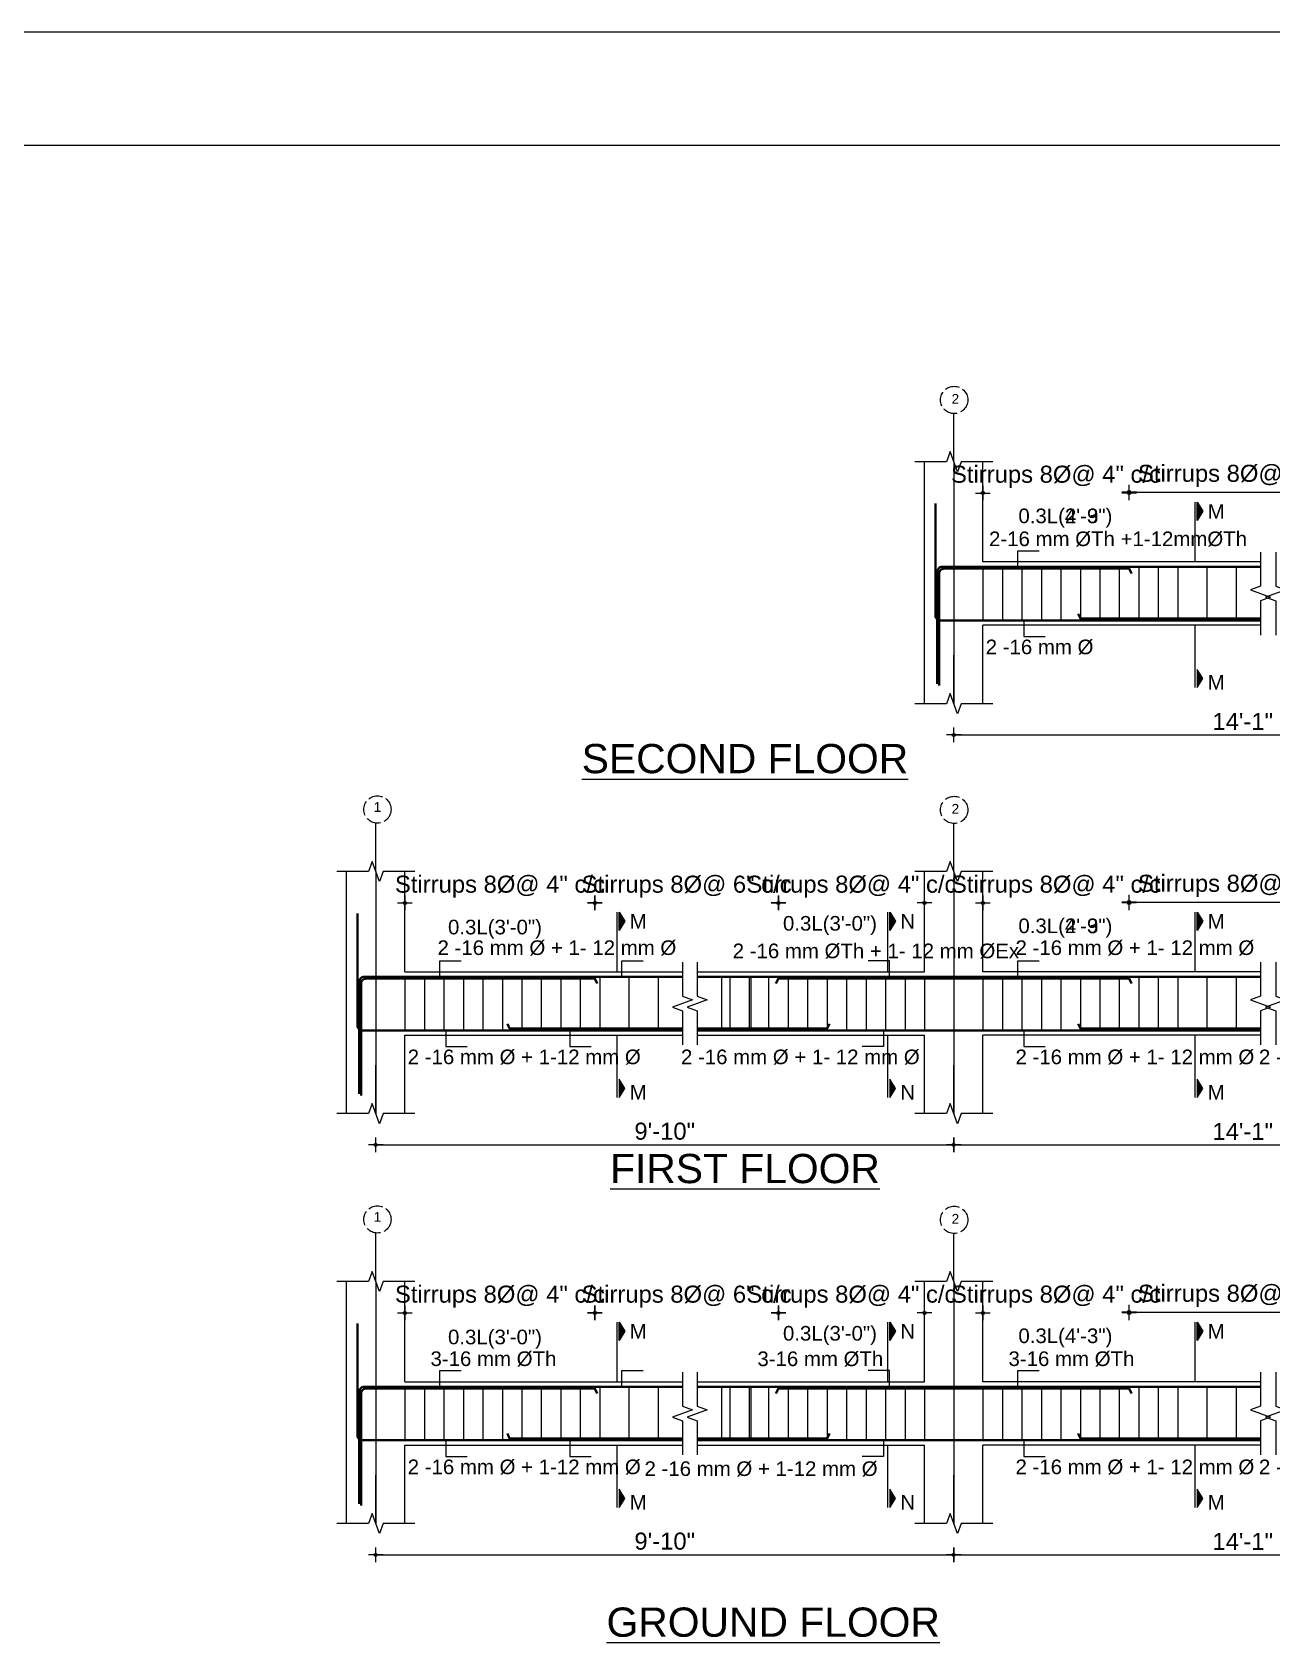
# Model space of a CAD drawing. Header units: inches. Extents: x 149715 to 156550, y -16726 to -14386.
# Drawn here: x 154146 to 154655, y -15047 to -14386 of the extents above; entities that cross this region are included whole.
import ezdxf
from ezdxf.enums import TextEntityAlignment as Align

# ---------------------------------------------------------------- set-up
doc = ezdxf.new("R2010")
doc.units = ezdxf.units.IN
doc.header["$LTSCALE"] = 0.5
doc.header["$MEASUREMENT"] = 0
doc.header["$PDMODE"] = 66
doc.linetypes.add('ACAD_ISO02W100', pattern=[15, 12, -3])
for name, color, linetype, lineweight in [('BAR', 5, 'Continuous', 40), ('dimension', 100, 'Continuous', 13), ('ELE1', 3, 'Continuous', 9), ('HATCH1', 4, 'ACAD_ISO02W100', 13), ('TEXT', 220, 'Continuous', 9)]:
    doc.layers.add(name, color=color, linetype=linetype, lineweight=lineweight)
doc.layers.add('STIRRUP', color=10, linetype='Continuous')
doc.styles.add('1.8', font='times.ttf', dxfattribs={"width": 0.8, "height": 6})
doc.styles.add('style1', font='arial.ttf', dxfattribs={"height": 7})
doc.dimstyles.new('1.4', dxfattribs={"dimscale": 0, "dimtxt": 6, "dimasz": 0.5, "dimexe": 2, "dimexo": 9, "dimgap": 2, "dimtad": 1, "dimdec": 0, "dimlfac": 0.5, "dimzin": 3, "dimdsep": 46, "dimlunit": 4, "dimtxsty": '1.8', "dimblk": 'DIM', "dimcen": 3, "dimdle": 3, "dimse1": 1, "dimse2": 1, "dimclrd": 256, "dimclre": 256, "dimclrt": 7, "dimadec": 1, "dimazin": 2, "dimtfac": 1, "dimtdec": 0, "dimtix": 1, "dimtofl": 0, "dimtmove": 2, "dimatfit": 3, "dimldrblk": 'ARW', "dimfxl": 2, "dimfrac": 2, "dimtolj": 2, "dimtzin": 0, "dimarcsym": 0})

# ---------------------------------------------------------------- blocks, each defined once
blk = doc.blocks.new('DIM')
at = {"layer": 'dimension'}
h = blk.add_hatch(color=256, dxfattribs=at)
h.paths.add_polyline_path([(0, 1.3), (0, 0), (1.3, 0, 0.414214)])
h.paths.add_polyline_path([(1.3, 0), (0, 0), (0, -1.3, 0.414214)])
h.paths.add_polyline_path([(0, 0), (-1.3, 0, 0.414214), (0, -1.3)])
h.paths.add_polyline_path([(0, 1.3, 0.414214), (-1.3, 0), (0, 0)])
for p, q in [((-6, 0), (6, 0)), ((0, 6), (0, -6))]:
    blk.add_line(p, q, dxfattribs=at)
blk.add_circle((0, 0), 1.28, dxfattribs=at)
blk = doc.blocks.new('*D744')
at = {"layer": 'Defpoints', "color": 0, "ltscale": 10, "transparency": 16777216}
for p in [(154376.78, -14911.59), (154298.78, -14923.57), (154376.78, -14928.14)]:
    blk.add_point(p, dxfattribs=at)
at = {"layer": 'dimension', "lineweight": -2, "ltscale": 10, "transparency": 16777216}
for p, q in [((154298.28, -14911.59), (154297.78, -14911.59)), ((154377.28, -14911.59), (154377.78, -14911.59))]:
    blk.add_line(p, q, dxfattribs=at)
at = {"layer": 'dimension', "lineweight": -2, "ltscale": 10, "transparency": 16777216, "xscale": 0.5, "yscale": 0.5, "zscale": 0.5}
blk.add_blockref('DIM', (154298.78, -14911.59), dxfattribs=at)
at = {"layer": 'dimension', "lineweight": -2, "ltscale": 10, "transparency": 16777216, "xscale": 0.5, "yscale": 0.5, "zscale": 0.5, "rotation": 180}
blk.add_blockref('DIM', (154376.78, -14911.59), dxfattribs=at)
at = {"layer": 'dimension', "color": 7, "ltscale": 10, "transparency": 16777216, "insert": (154337.78, -14904.94), "char_height": 7, "attachment_point": 5, "style": 'style1'}
blk.add_mtext('\\A2;Stirrups 8%%C@ 4" c/c', dxfattribs=at)
blk = doc.blocks.new('ARW')
at = {"layer": 'dimension'}
blk.add_lwpolyline([(10, 0, 0, 6, 0), (0, 0, 0, 0, 0), (10, 0, 0, 0, 0)], format="xyseb", dxfattribs=at)
blk = doc.blocks.new('*D745')
at = {"layer": 'Defpoints', "color": 0, "ltscale": 10, "transparency": 16777216}
for p in [(154452.13, -14911.59), (154376.78, -14928.14), (154452.13, -14942.65)]:
    blk.add_point(p, dxfattribs=at)
at = {"layer": 'dimension', "lineweight": -2, "ltscale": 10, "transparency": 16777216}
for p, q in [((154376.28, -14911.59), (154375.78, -14911.59)), ((154452.63, -14911.59), (154453.13, -14911.59))]:
    blk.add_line(p, q, dxfattribs=at)
at = {"layer": 'dimension', "lineweight": -2, "ltscale": 10, "transparency": 16777216, "xscale": 0.5, "yscale": 0.5, "zscale": 0.5}
blk.add_blockref('DIM', (154376.78, -14911.59), dxfattribs=at)
at = {"layer": 'dimension', "lineweight": -2, "ltscale": 10, "transparency": 16777216, "xscale": 0.5, "yscale": 0.5, "zscale": 0.5, "rotation": 180}
blk.add_blockref('DIM', (154452.13, -14911.59), dxfattribs=at)
at = {"layer": 'dimension', "color": 7, "ltscale": 10, "transparency": 16777216, "insert": (154414.46, -14904.94), "char_height": 7, "attachment_point": 5, "style": 'style1'}
blk.add_mtext('\\A2;Stirrups 8%%C@ 6" c/c', dxfattribs=at)
blk = doc.blocks.new('*D746')
at = {"layer": 'Defpoints', "color": 0, "ltscale": 10, "transparency": 16777216}
for p in [(154512.13, -14911.59), (154512.13, -14925.14), (154452.13, -14942.65)]:
    blk.add_point(p, dxfattribs=at)
at = {"layer": 'dimension', "lineweight": -2, "ltscale": 10, "transparency": 16777216}
for p, q in [((154451.63, -14911.59), (154451.13, -14911.59)), ((154512.63, -14911.59), (154513.13, -14911.59))]:
    blk.add_line(p, q, dxfattribs=at)
at = {"layer": 'dimension', "lineweight": -2, "ltscale": 10, "transparency": 16777216, "xscale": 0.5, "yscale": 0.5, "zscale": 0.5}
blk.add_blockref('DIM', (154452.13, -14911.59), dxfattribs=at)
at = {"layer": 'dimension', "lineweight": -2, "ltscale": 10, "transparency": 16777216, "xscale": 0.5, "yscale": 0.5, "zscale": 0.5, "rotation": 180}
blk.add_blockref('DIM', (154512.13, -14911.59), dxfattribs=at)
at = {"layer": 'dimension', "color": 7, "ltscale": 10, "transparency": 16777216, "insert": (154482.13, -14904.94), "char_height": 7, "attachment_point": 5, "style": 'style1'}
blk.add_mtext('\\A2;Stirrups 8%%C@ 4" c/c', dxfattribs=at)
blk = doc.blocks.new('*D747')
at = {"layer": 'Defpoints', "color": 0, "ltscale": 10, "transparency": 16777216}
for p in [(154536.13, -14911.59), (154536.13, -14925.14), (154596.13, -14942.65)]:
    blk.add_point(p, dxfattribs=at)
at = {"layer": 'dimension', "lineweight": -2, "ltscale": 10, "transparency": 16777216}
for p, q in [((154535.63, -14911.59), (154535.13, -14911.59)), ((154596.63, -14911.59), (154597.13, -14911.59))]:
    blk.add_line(p, q, dxfattribs=at)
at = {"layer": 'dimension', "lineweight": -2, "ltscale": 10, "transparency": 16777216, "xscale": 0.5, "yscale": 0.5, "zscale": 0.5}
blk.add_blockref('DIM', (154536.13, -14911.59), dxfattribs=at)
at = {"layer": 'dimension', "lineweight": -2, "ltscale": 10, "transparency": 16777216, "xscale": 0.5, "yscale": 0.5, "zscale": 0.5, "rotation": 180}
blk.add_blockref('DIM', (154596.13, -14911.59), dxfattribs=at)
at = {"layer": 'dimension', "color": 7, "ltscale": 10, "transparency": 16777216, "insert": (154566.13, -14904.94), "char_height": 7, "attachment_point": 5, "style": 'style1'}
blk.add_mtext('\\A2;Stirrups 8%%C@ 4" c/c', dxfattribs=at)
blk = doc.blocks.new('*D756')
at = {"layer": 'Defpoints', "color": 0, "ltscale": 10, "transparency": 16777216}
for p in [(154689.7, -14911.22), (154596.13, -14942.65), (154689.7, -14942.65)]:
    blk.add_point(p, dxfattribs=at)
at = {"layer": 'dimension', "lineweight": -2, "ltscale": 10, "transparency": 16777216}
blk.add_line((154596.63, -14911.22), (154689.2, -14911.22), dxfattribs=at)
at = {"layer": 'dimension', "lineweight": -2, "ltscale": 10, "transparency": 16777216, "xscale": 0.5, "yscale": 0.5, "zscale": 0.5, "rotation": 180}
blk.add_blockref('DIM', (154596.13, -14911.22), dxfattribs=at)
at = {"layer": 'dimension', "lineweight": -2, "ltscale": 10, "transparency": 16777216, "xscale": 0.5, "yscale": 0.5, "zscale": 0.5}
blk.add_blockref('DIM', (154689.7, -14911.22), dxfattribs=at)
at = {"layer": 'dimension', "color": 7, "ltscale": 10, "transparency": 16777216, "insert": (154642.92, -14904.57), "char_height": 7, "attachment_point": 5, "style": 'style1'}
blk.add_mtext('\\A2;Stirrups 8%%C@ 6" c/c', dxfattribs=at)
blk = doc.blocks.new('*D749')
at = {"layer": 'Defpoints', "color": 0, "ltscale": 10, "transparency": 16777216}
for p in [(154376.78, -14743.3), (154298.78, -14755.28), (154376.78, -14759.84)]:
    blk.add_point(p, dxfattribs=at)
at = {"layer": 'dimension', "lineweight": -2, "ltscale": 10, "transparency": 16777216}
for p, q in [((154298.28, -14743.3), (154297.78, -14743.3)), ((154377.28, -14743.3), (154377.78, -14743.3))]:
    blk.add_line(p, q, dxfattribs=at)
at = {"layer": 'dimension', "lineweight": -2, "ltscale": 10, "transparency": 16777216, "xscale": 0.5, "yscale": 0.5, "zscale": 0.5}
blk.add_blockref('DIM', (154298.78, -14743.3), dxfattribs=at)
at = {"layer": 'dimension', "lineweight": -2, "ltscale": 10, "transparency": 16777216, "xscale": 0.5, "yscale": 0.5, "zscale": 0.5, "rotation": 180}
blk.add_blockref('DIM', (154376.78, -14743.3), dxfattribs=at)
at = {"layer": 'dimension', "color": 7, "ltscale": 10, "transparency": 16777216, "insert": (154337.78, -14736.64), "char_height": 7, "attachment_point": 5, "style": 'style1'}
blk.add_mtext('\\A2;Stirrups 8%%C@ 4" c/c', dxfattribs=at)
blk = doc.blocks.new('*D750')
at = {"layer": 'Defpoints', "color": 0, "ltscale": 10, "transparency": 16777216}
for p in [(154452.13, -14743.3), (154376.78, -14759.84), (154452.13, -14774.36)]:
    blk.add_point(p, dxfattribs=at)
at = {"layer": 'dimension', "lineweight": -2, "ltscale": 10, "transparency": 16777216}
for p, q in [((154376.28, -14743.3), (154375.78, -14743.3)), ((154452.63, -14743.3), (154453.13, -14743.3))]:
    blk.add_line(p, q, dxfattribs=at)
at = {"layer": 'dimension', "lineweight": -2, "ltscale": 10, "transparency": 16777216, "xscale": 0.5, "yscale": 0.5, "zscale": 0.5}
blk.add_blockref('DIM', (154376.78, -14743.3), dxfattribs=at)
at = {"layer": 'dimension', "lineweight": -2, "ltscale": 10, "transparency": 16777216, "xscale": 0.5, "yscale": 0.5, "zscale": 0.5, "rotation": 180}
blk.add_blockref('DIM', (154452.13, -14743.3), dxfattribs=at)
at = {"layer": 'dimension', "color": 7, "ltscale": 10, "transparency": 16777216, "insert": (154414.46, -14736.64), "char_height": 7, "attachment_point": 5, "style": 'style1'}
blk.add_mtext('\\A2;Stirrups 8%%C@ 6" c/c', dxfattribs=at)
blk = doc.blocks.new('*D751')
at = {"layer": 'Defpoints', "color": 0, "ltscale": 10, "transparency": 16777216}
for p in [(154512.13, -14743.3), (154512.13, -14756.84), (154452.13, -14774.36)]:
    blk.add_point(p, dxfattribs=at)
at = {"layer": 'dimension', "lineweight": -2, "ltscale": 10, "transparency": 16777216}
for p, q in [((154451.63, -14743.3), (154451.13, -14743.3)), ((154512.63, -14743.3), (154513.13, -14743.3))]:
    blk.add_line(p, q, dxfattribs=at)
at = {"layer": 'dimension', "lineweight": -2, "ltscale": 10, "transparency": 16777216, "xscale": 0.5, "yscale": 0.5, "zscale": 0.5}
blk.add_blockref('DIM', (154452.13, -14743.3), dxfattribs=at)
at = {"layer": 'dimension', "lineweight": -2, "ltscale": 10, "transparency": 16777216, "xscale": 0.5, "yscale": 0.5, "zscale": 0.5, "rotation": 180}
blk.add_blockref('DIM', (154512.13, -14743.3), dxfattribs=at)
at = {"layer": 'dimension', "color": 7, "ltscale": 10, "transparency": 16777216, "insert": (154482.13, -14736.64), "char_height": 7, "attachment_point": 5, "style": 'style1'}
blk.add_mtext('\\A2;Stirrups 8%%C@ 4" c/c', dxfattribs=at)
blk = doc.blocks.new('*D752')
at = {"layer": 'Defpoints', "color": 0, "ltscale": 10, "transparency": 16777216}
for p in [(154536.13, -14743.3), (154536.13, -14756.84), (154596.13, -14774.36)]:
    blk.add_point(p, dxfattribs=at)
at = {"layer": 'dimension', "lineweight": -2, "ltscale": 10, "transparency": 16777216}
for p, q in [((154535.63, -14743.3), (154535.13, -14743.3)), ((154596.63, -14743.3), (154597.13, -14743.3))]:
    blk.add_line(p, q, dxfattribs=at)
at = {"layer": 'dimension', "lineweight": -2, "ltscale": 10, "transparency": 16777216, "xscale": 0.5, "yscale": 0.5, "zscale": 0.5}
blk.add_blockref('DIM', (154536.13, -14743.3), dxfattribs=at)
at = {"layer": 'dimension', "lineweight": -2, "ltscale": 10, "transparency": 16777216, "xscale": 0.5, "yscale": 0.5, "zscale": 0.5, "rotation": 180}
blk.add_blockref('DIM', (154596.13, -14743.3), dxfattribs=at)
at = {"layer": 'dimension', "color": 7, "ltscale": 10, "transparency": 16777216, "insert": (154566.13, -14736.64), "char_height": 7, "attachment_point": 5, "style": 'style1'}
blk.add_mtext('\\A2;Stirrups 8%%C@ 4" c/c', dxfattribs=at)
blk = doc.blocks.new('*D757')
at = {"layer": 'Defpoints', "color": 0, "ltscale": 10, "transparency": 16777216}
for p in [(154689.7, -14742.93), (154596.13, -14774.36), (154689.7, -14774.36)]:
    blk.add_point(p, dxfattribs=at)
at = {"layer": 'dimension', "lineweight": -2, "ltscale": 10, "transparency": 16777216}
blk.add_line((154596.63, -14742.93), (154689.2, -14742.93), dxfattribs=at)
at = {"layer": 'dimension', "lineweight": -2, "ltscale": 10, "transparency": 16777216, "xscale": 0.5, "yscale": 0.5, "zscale": 0.5, "rotation": 180}
blk.add_blockref('DIM', (154596.13, -14742.93), dxfattribs=at)
at = {"layer": 'dimension', "lineweight": -2, "ltscale": 10, "transparency": 16777216, "xscale": 0.5, "yscale": 0.5, "zscale": 0.5}
blk.add_blockref('DIM', (154689.7, -14742.93), dxfattribs=at)
at = {"layer": 'dimension', "color": 7, "ltscale": 10, "transparency": 16777216, "insert": (154642.92, -14736.27), "char_height": 7, "attachment_point": 5, "style": 'style1'}
blk.add_mtext('\\A2;Stirrups 8%%C@ 6" c/c', dxfattribs=at)
blk = doc.blocks.new('*D754')
at = {"layer": 'Defpoints', "color": 0, "ltscale": 10, "transparency": 16777216}
for p in [(154536.13, -14575.01), (154536.13, -14588.55), (154596.13, -14606.06)]:
    blk.add_point(p, dxfattribs=at)
at = {"layer": 'dimension', "lineweight": -2, "ltscale": 10, "transparency": 16777216}
for p, q in [((154535.63, -14575.01), (154535.13, -14575.01)), ((154596.63, -14575.01), (154597.13, -14575.01))]:
    blk.add_line(p, q, dxfattribs=at)
at = {"layer": 'dimension', "lineweight": -2, "ltscale": 10, "transparency": 16777216, "xscale": 0.5, "yscale": 0.5, "zscale": 0.5}
blk.add_blockref('DIM', (154536.13, -14575.01), dxfattribs=at)
at = {"layer": 'dimension', "lineweight": -2, "ltscale": 10, "transparency": 16777216, "xscale": 0.5, "yscale": 0.5, "zscale": 0.5, "rotation": 180}
blk.add_blockref('DIM', (154596.13, -14575.01), dxfattribs=at)
at = {"layer": 'dimension', "color": 7, "ltscale": 10, "transparency": 16777216, "insert": (154566.13, -14568.35), "char_height": 7, "attachment_point": 5, "style": 'style1'}
blk.add_mtext('\\A2;Stirrups 8%%C@ 4" c/c', dxfattribs=at)
blk = doc.blocks.new('*D755')
at = {"layer": 'Defpoints', "color": 0, "ltscale": 10, "transparency": 16777216}
for p in [(154689.7, -14574.64), (154596.13, -14606.06), (154689.7, -14606.06)]:
    blk.add_point(p, dxfattribs=at)
at = {"layer": 'dimension', "lineweight": -2, "ltscale": 10, "transparency": 16777216}
blk.add_line((154596.63, -14574.64), (154689.2, -14574.64), dxfattribs=at)
at = {"layer": 'dimension', "lineweight": -2, "ltscale": 10, "transparency": 16777216, "xscale": 0.5, "yscale": 0.5, "zscale": 0.5, "rotation": 180}
blk.add_blockref('DIM', (154596.13, -14574.64), dxfattribs=at)
at = {"layer": 'dimension', "lineweight": -2, "ltscale": 10, "transparency": 16777216, "xscale": 0.5, "yscale": 0.5, "zscale": 0.5}
blk.add_blockref('DIM', (154689.7, -14574.64), dxfattribs=at)
at = {"layer": 'dimension', "color": 7, "ltscale": 10, "transparency": 16777216, "insert": (154642.92, -14567.98), "char_height": 7, "attachment_point": 5, "style": 'style1'}
blk.add_mtext('\\A2;Stirrups 8%%C@ 6" c/c', dxfattribs=at)
blk = doc.blocks.new('*D741')
at = {"layer": 'Defpoints', "color": 0, "ltscale": 10, "transparency": 16777216}
for p in [(154286.78, -14829.8), (154524.13, -14829.8), (154524.13, -14842.61)]:
    blk.add_point(p, dxfattribs=at)
at = {"layer": 'dimension', "lineweight": -2, "ltscale": 10, "transparency": 16777216}
blk.add_line((154287.28, -14842.61), (154523.63, -14842.61), dxfattribs=at)
at = {"layer": 'dimension', "lineweight": -2, "ltscale": 10, "transparency": 16777216, "xscale": 0.5, "yscale": 0.5, "zscale": 0.5, "rotation": 180}
blk.add_blockref('DIM', (154286.78, -14842.61), dxfattribs=at)
at = {"layer": 'dimension', "lineweight": -2, "ltscale": 10, "transparency": 16777216, "xscale": 0.5, "yscale": 0.5, "zscale": 0.5}
blk.add_blockref('DIM', (154524.13, -14842.61), dxfattribs=at)
at = {"layer": 'dimension', "color": 7, "ltscale": 10, "transparency": 16777216, "insert": (154405.46, -14837.04), "char_height": 7, "attachment_point": 5, "style": 'style1'}
blk.add_mtext('\\A2;9\'-10"', dxfattribs=at)
blk = doc.blocks.new('*D742')
at = {"layer": 'Defpoints', "color": 0, "ltscale": 10, "transparency": 16777216}
for p in [(154286.78, -14998.09), (154524.13, -14998.09), (154524.13, -15010.9)]:
    blk.add_point(p, dxfattribs=at)
at = {"layer": 'dimension', "lineweight": -2, "ltscale": 10, "transparency": 16777216}
blk.add_line((154287.28, -15010.9), (154523.63, -15010.9), dxfattribs=at)
at = {"layer": 'dimension', "lineweight": -2, "ltscale": 10, "transparency": 16777216, "xscale": 0.5, "yscale": 0.5, "zscale": 0.5, "rotation": 180}
blk.add_blockref('DIM', (154286.78, -15010.9), dxfattribs=at)
at = {"layer": 'dimension', "lineweight": -2, "ltscale": 10, "transparency": 16777216, "xscale": 0.5, "yscale": 0.5, "zscale": 0.5}
blk.add_blockref('DIM', (154524.13, -15010.9), dxfattribs=at)
at = {"layer": 'dimension', "color": 7, "ltscale": 10, "transparency": 16777216, "insert": (154405.46, -15005.33), "char_height": 7, "attachment_point": 5, "style": 'style1'}
blk.add_mtext('\\A2;9\'-10"', dxfattribs=at)
blk = doc.blocks.new('*D743')
at = {"layer": 'Defpoints', "color": 0, "ltscale": 10, "transparency": 16777216}
for p in [(154524.13, -14998.09), (154761.48, -14998.09), (154761.48, -15010.9)]:
    blk.add_point(p, dxfattribs=at)
at = {"layer": 'dimension', "lineweight": -2, "ltscale": 10, "transparency": 16777216}
blk.add_line((154524.63, -15010.9), (154760.98, -15010.9), dxfattribs=at)
at = {"layer": 'dimension', "lineweight": -2, "ltscale": 10, "transparency": 16777216, "xscale": 0.5, "yscale": 0.5, "zscale": 0.5, "rotation": 180}
blk.add_blockref('DIM', (154524.13, -15010.9), dxfattribs=at)
at = {"layer": 'dimension', "lineweight": -2, "ltscale": 10, "transparency": 16777216, "xscale": 0.5, "yscale": 0.5, "zscale": 0.5}
blk.add_blockref('DIM', (154761.48, -15010.9), dxfattribs=at)
at = {"layer": 'dimension', "color": 7, "ltscale": 10, "transparency": 16777216, "insert": (154642.81, -15005.39), "char_height": 7, "attachment_point": 5, "style": 'style1'}
blk.add_mtext('\\A2;14\'-1"', dxfattribs=at)
blk = doc.blocks.new('*D781')
at = {"layer": 'Defpoints', "color": 0, "ltscale": 10, "transparency": 16777216}
for p in [(154524.13, -14829.8), (154761.48, -14829.8), (154761.48, -14842.61)]:
    blk.add_point(p, dxfattribs=at)
at = {"layer": 'dimension', "lineweight": -2, "ltscale": 10, "transparency": 16777216}
blk.add_line((154524.63, -14842.61), (154760.98, -14842.61), dxfattribs=at)
at = {"layer": 'dimension', "lineweight": -2, "ltscale": 10, "transparency": 16777216, "xscale": 0.5, "yscale": 0.5, "zscale": 0.5, "rotation": 180}
blk.add_blockref('DIM', (154524.13, -14842.61), dxfattribs=at)
at = {"layer": 'dimension', "lineweight": -2, "ltscale": 10, "transparency": 16777216, "xscale": 0.5, "yscale": 0.5, "zscale": 0.5}
blk.add_blockref('DIM', (154761.48, -14842.61), dxfattribs=at)
at = {"layer": 'dimension', "color": 7, "ltscale": 10, "transparency": 16777216, "insert": (154642.81, -14837.1), "char_height": 7, "attachment_point": 5, "style": 'style1'}
blk.add_mtext('\\A2;14\'-1"', dxfattribs=at)
blk = doc.blocks.new('*D782')
at = {"layer": 'Defpoints', "color": 0, "ltscale": 10, "transparency": 16777216}
for p in [(154524.13, -14661.51), (154761.48, -14661.51), (154761.48, -14674.32)]:
    blk.add_point(p, dxfattribs=at)
at = {"layer": 'dimension', "lineweight": -2, "ltscale": 10, "transparency": 16777216}
blk.add_line((154524.63, -14674.32), (154760.98, -14674.32), dxfattribs=at)
at = {"layer": 'dimension', "lineweight": -2, "ltscale": 10, "transparency": 16777216, "xscale": 0.5, "yscale": 0.5, "zscale": 0.5, "rotation": 180}
blk.add_blockref('DIM', (154524.13, -14674.32), dxfattribs=at)
at = {"layer": 'dimension', "lineweight": -2, "ltscale": 10, "transparency": 16777216, "xscale": 0.5, "yscale": 0.5, "zscale": 0.5}
blk.add_blockref('DIM', (154761.48, -14674.32), dxfattribs=at)
at = {"layer": 'dimension', "color": 7, "ltscale": 10, "transparency": 16777216, "insert": (154642.81, -14668.8), "char_height": 7, "attachment_point": 5, "style": 'style1'}
blk.add_mtext('\\A2;14\'-1"', dxfattribs=at)

msp = doc.modelspace()

# ---------------------------------------------------------------- hatches: boundary and pattern name
at = {"layer": 'TEXT', "ltscale": 10}
for points in [[(154624.12, -14578.77), (154624.12, -14586.27), (154626.43, -14582.52)], [(154624.12, -14654.91), (154624.12, -14647.41), (154626.43, -14651.16)], [(154386.77, -14747.06), (154386.77, -14754.56), (154389.08, -14750.81)], [(154497.93, -14747.06), (154497.93, -14754.56), (154500.24, -14750.81)], [(154624.12, -14747.06), (154624.12, -14754.56), (154626.43, -14750.81)], [(154386.77, -14823.2), (154386.77, -14815.7), (154389.08, -14819.45)], [(154497.93, -14823.2), (154497.93, -14815.7), (154500.24, -14819.45)], [(154624.12, -14823.2), (154624.12, -14815.7), (154626.43, -14819.45)], [(154386.77, -14915.35), (154386.77, -14922.85), (154389.08, -14919.1)], [(154497.93, -14915.35), (154497.93, -14922.85), (154500.24, -14919.1)], [(154624.12, -14915.35), (154624.12, -14922.85), (154626.43, -14919.1)], [(154386.77, -14991.49), (154386.77, -14983.99), (154389.08, -14987.74)], [(154497.93, -14991.49), (154497.93, -14983.99), (154500.24, -14987.74)], [(154624.12, -14991.49), (154624.12, -14983.99), (154626.43, -14987.74)]]:
    msp.add_hatch(color=256, dxfattribs=at).paths.add_polyline_path(points)

# ---------------------------------------------------------------- linework, layer by layer
for p, q in [((154524.13, -14562.15), (154524.13, -14542.2)), ((154524.13, -14562.15), (154524.13, -14661.51)), ((154524.13, -14661.51), (154524.13, -14641.55)), ((154286.78, -14730.44), (154286.78, -14710.49)), ((154524.13, -14730.44), (154524.13, -14710.49)), ((154286.78, -14730.44), (154286.78, -14829.8)), ((154524.13, -14730.44), (154524.13, -14829.8)), ((154286.78, -14829.8), (154286.78, -14809.85)), ((154524.13, -14829.8), (154524.13, -14809.85)), ((154286.78, -14898.73), (154286.78, -14878.78)), ((154524.13, -14898.73), (154524.13, -14878.78)), ((154286.78, -14898.73), (154286.78, -14998.09)), ((154524.13, -14898.73), (154524.13, -14998.09)), ((154286.78, -14998.09), (154286.78, -14978.14)), ((154524.13, -14998.09), (154524.13, -14978.14))]:
    msp.add_line(p, q)
at = {"ltscale": 10}
for p, q in [((154512.13, -14603.31), (154512.13, -14562.15)), ((154536.13, -14603.31), (154536.13, -14562.15)), ((154512.13, -14661.51), (154512.13, -14603.31)), ((154650.13, -14603.31), (154536.13, -14603.31)), ((154650.13, -14629.31), (154536.13, -14629.31)), ((154536.13, -14661.51), (154536.13, -14629.31)), ((154274.78, -14797.61), (154274.78, -14730.44)), ((154298.78, -14771.61), (154298.78, -14730.44)), ((154512.13, -14771.61), (154512.13, -14730.44)), ((154536.13, -14771.61), (154536.13, -14730.44)), ((154298.78, -14771.61), (154412.78, -14771.61)), ((154418.78, -14771.61), (154512.13, -14771.61)), ((154650.13, -14771.61), (154536.13, -14771.61)), ((154274.78, -14829.8), (154274.78, -14797.61)), ((154298.78, -14829.8), (154298.78, -14797.61)), ((154298.78, -14797.61), (154412.78, -14797.61)), ((154418.78, -14797.61), (154512.13, -14797.61)), ((154512.13, -14829.8), (154512.13, -14797.61)), ((154650.13, -14797.61), (154536.13, -14797.61)), ((154536.13, -14829.8), (154536.13, -14797.61)), ((154274.78, -14965.9), (154274.78, -14898.73)), ((154298.78, -14939.9), (154298.78, -14898.73)), ((154512.13, -14939.9), (154512.13, -14898.73)), ((154536.13, -14939.9), (154536.13, -14898.73)), ((154298.78, -14939.9), (154412.78, -14939.9)), ((154418.78, -14939.9), (154512.13, -14939.9)), ((154650.13, -14939.9), (154536.13, -14939.9)), ((154274.78, -14998.09), (154274.78, -14965.9)), ((154298.78, -14998.09), (154298.78, -14965.9)), ((154298.78, -14965.9), (154412.78, -14965.9)), ((154418.78, -14965.9), (154512.13, -14965.9)), ((154512.13, -14998.09), (154512.13, -14965.9)), ((154650.13, -14965.9), (154536.13, -14965.9)), ((154536.13, -14998.09), (154536.13, -14965.9))]:
    msp.add_line(p, q, dxfattribs=at)
at = {"linetype": 'Continuous', "ltscale": 10}
for points in [[(154540.13, -14562.15), (154527.13, -14562.15), (154525.63, -14566.27), (154522.63, -14558.03), (154521.13, -14562.15), (154508.13, -14562.15)], [(154650.13, -14599.31), (154650.13, -14613.31), (154646.01, -14614.81), (154654.25, -14617.81), (154650.13, -14619.31), (154650.13, -14633.31)], [(154650.13, -14599.31), (154650.13, -14613.31), (154646.01, -14614.81), (154654.25, -14617.81), (154650.13, -14619.31), (154650.13, -14633.31)], [(154656.35, -14599.31), (154656.35, -14613.31), (154660.47, -14614.81), (154652.23, -14617.81), (154656.35, -14619.31), (154656.35, -14633.31)], [(154656.35, -14599.31), (154656.35, -14613.31), (154660.47, -14614.81), (154652.23, -14617.81), (154656.35, -14619.31), (154656.35, -14633.31)], [(154540.13, -14661.51), (154527.13, -14661.51), (154525.63, -14665.63), (154522.63, -14657.38), (154521.13, -14661.51), (154508.13, -14661.51)], [(154302.78, -14730.44), (154289.78, -14730.44), (154288.28, -14734.56), (154285.28, -14726.32), (154283.78, -14730.44), (154270.78, -14730.44)], [(154540.13, -14730.44), (154527.13, -14730.44), (154525.63, -14734.56), (154522.63, -14726.32), (154521.13, -14730.44), (154508.13, -14730.44)], [(154412.78, -14767.61), (154412.78, -14781.61), (154416.9, -14783.11), (154408.66, -14786.11), (154412.78, -14787.61), (154412.78, -14801.61)], [(154412.78, -14767.61), (154412.78, -14781.61), (154416.9, -14783.11), (154408.66, -14786.11), (154412.78, -14787.61), (154412.78, -14801.61)], [(154418.78, -14767.61), (154418.78, -14781.61), (154422.9, -14783.11), (154414.66, -14786.11), (154418.78, -14787.61), (154418.78, -14801.61)], [(154418.78, -14767.61), (154418.78, -14781.61), (154422.9, -14783.11), (154414.66, -14786.11), (154418.78, -14787.61), (154418.78, -14801.61)], [(154650.13, -14767.61), (154650.13, -14781.61), (154646.01, -14783.11), (154654.25, -14786.11), (154650.13, -14787.61), (154650.13, -14801.61)], [(154650.13, -14767.61), (154650.13, -14781.61), (154646.01, -14783.11), (154654.25, -14786.11), (154650.13, -14787.61), (154650.13, -14801.61)], [(154656.35, -14767.61), (154656.35, -14781.61), (154660.47, -14783.11), (154652.23, -14786.11), (154656.35, -14787.61), (154656.35, -14801.61)], [(154656.35, -14767.61), (154656.35, -14781.61), (154660.47, -14783.11), (154652.23, -14786.11), (154656.35, -14787.61), (154656.35, -14801.61)], [(154302.78, -14829.8), (154289.78, -14829.8), (154288.28, -14833.92), (154285.28, -14825.68), (154283.78, -14829.8), (154270.78, -14829.8)], [(154540.13, -14829.8), (154527.13, -14829.8), (154525.63, -14833.92), (154522.63, -14825.68), (154521.13, -14829.8), (154508.13, -14829.8)], [(154302.78, -14898.73), (154289.78, -14898.73), (154288.28, -14902.86), (154285.28, -14894.61), (154283.78, -14898.73), (154270.78, -14898.73)], [(154540.13, -14898.73), (154527.13, -14898.73), (154525.63, -14902.86), (154522.63, -14894.61), (154521.13, -14898.73), (154508.13, -14898.73)], [(154412.78, -14935.9), (154412.78, -14949.9), (154416.9, -14951.4), (154408.66, -14954.4), (154412.78, -14955.9), (154412.78, -14969.9)], [(154412.78, -14935.9), (154412.78, -14949.9), (154416.9, -14951.4), (154408.66, -14954.4), (154412.78, -14955.9), (154412.78, -14969.9)], [(154418.78, -14935.9), (154418.78, -14949.9), (154422.9, -14951.4), (154414.66, -14954.4), (154418.78, -14955.9), (154418.78, -14969.9)], [(154418.78, -14935.9), (154418.78, -14949.9), (154422.9, -14951.4), (154414.66, -14954.4), (154418.78, -14955.9), (154418.78, -14969.9)], [(154650.13, -14935.9), (154650.13, -14949.9), (154646.01, -14951.4), (154654.25, -14954.4), (154650.13, -14955.9), (154650.13, -14969.9)], [(154650.13, -14935.9), (154650.13, -14949.9), (154646.01, -14951.4), (154654.25, -14954.4), (154650.13, -14955.9), (154650.13, -14969.9)], [(154656.35, -14935.9), (154656.35, -14949.9), (154660.47, -14951.4), (154652.23, -14954.4), (154656.35, -14955.9), (154656.35, -14969.9)], [(154656.35, -14935.9), (154656.35, -14949.9), (154660.47, -14951.4), (154652.23, -14954.4), (154656.35, -14955.9), (154656.35, -14969.9)], [(154302.78, -14998.09), (154289.78, -14998.09), (154288.28, -15002.21), (154285.28, -14993.97), (154283.78, -14998.09), (154270.78, -14998.09)], [(154540.13, -14998.09), (154527.13, -14998.09), (154525.63, -15002.21), (154522.63, -14993.97), (154521.13, -14998.09), (154508.13, -14998.09)]]:
    msp.add_lwpolyline(points, dxfattribs=at)
at = {"layer": 'BAR', "ltscale": 10}
for p, q in [((154524.13, -14605.31), (154519.4, -14605.31)), ((154524.13, -14605.31), (154650.13, -14605.31)), ((154524.13, -14627.31), (154518.65, -14627.31)), ((154524.13, -14627.31), (154650.13, -14627.31)), ((154524.13, -14773.61), (154418.78, -14773.61)), ((154524.13, -14773.61), (154650.13, -14773.61)), ((154524.13, -14795.61), (154418.78, -14795.61)), ((154524.13, -14795.61), (154650.13, -14795.61)), ((154524.13, -14941.9), (154418.78, -14941.9)), ((154524.13, -14941.9), (154650.13, -14941.9)), ((154524.13, -14963.9), (154418.78, -14963.9)), ((154524.13, -14963.9), (154650.13, -14963.9))]:
    msp.add_line(p, q, dxfattribs=at)
for points in [[(154536.13, -14627.31), (154518.65, -14627.31, -0.414214), (154516.63, -14625.3), (154516.63, -14579.31)], [(154517.38, -14653.31), (154517.38, -14607.33, -0.414214), (154519.4, -14605.31), (154536.13, -14605.31)], [(154518.13, -14654.06), (154518.13, -14608.08, -0.414214), (154520.15, -14606.06), (154536.13, -14606.06)], [(154298.78, -14795.61), (154281.3, -14795.61, -0.414214), (154279.28, -14793.59), (154279.28, -14747.61)], [(154280.03, -14821.61), (154280.03, -14775.62, -0.414214), (154282.05, -14773.61), (154298.78, -14773.61)], [(154280.78, -14822.36), (154280.78, -14776.37, -0.414214), (154282.8, -14774.36), (154298.78, -14774.36)], [(154298.78, -14963.9), (154281.3, -14963.9, -0.414214), (154279.28, -14961.88), (154279.28, -14915.9)], [(154280.03, -14989.9), (154280.03, -14943.92, -0.414214), (154282.05, -14941.9), (154298.78, -14941.9)], [(154280.78, -14990.65), (154280.78, -14944.67, -0.414214), (154282.8, -14942.65), (154298.78, -14942.65)]]:
    msp.add_lwpolyline(points, format="xyb", dxfattribs=at)
for points in [[(154520.15, -14606.06), (154524.13, -14606.06)], [(154597.18, -14608.06), (154596.13, -14606.06), (154524.13, -14606.06)], [(154575.18, -14624.56), (154576.13, -14626.56), (154650.13, -14626.56)], [(154286.78, -14773.61), (154412.78, -14773.61)], [(154286.78, -14774.36), (154376.78, -14774.36), (154377.74, -14776.36)], [(154451.09, -14776.36), (154452.13, -14774.36), (154524.13, -14774.36)], [(154597.18, -14776.36), (154596.13, -14774.36), (154524.13, -14774.36)], [(154412.78, -14795.61), (154286.78, -14795.61)], [(154340.83, -14792.86), (154341.78, -14794.86), (154412.78, -14794.86)], [(154473.09, -14792.86), (154472.13, -14794.86), (154418.78, -14794.86)], [(154575.18, -14792.86), (154576.13, -14794.86), (154650.13, -14794.86)], [(154286.78, -14941.9), (154412.78, -14941.9)], [(154286.78, -14942.65), (154376.78, -14942.65), (154377.74, -14944.65)], [(154451.09, -14944.65), (154452.13, -14942.65), (154524.13, -14942.65)], [(154597.18, -14944.65), (154596.13, -14942.65), (154524.13, -14942.65)], [(154340.83, -14961.15), (154341.78, -14963.15), (154412.78, -14963.15)], [(154473.09, -14961.15), (154472.13, -14963.15), (154418.78, -14963.15)], [(154575.18, -14961.15), (154576.13, -14963.15), (154650.13, -14963.15)], [(154412.78, -14963.9), (154286.78, -14963.9)]]:
    msp.add_lwpolyline(points, dxfattribs=at)
at = {"layer": 'Defpoints'}
msp.add_lwpolyline([(156550.36, -14385.85), (153372.76, -14385.85), (153372.76, -16633.82), (156550.36, -16633.82)], close=True, dxfattribs=at)
at = {"layer": 'dimension', "ltscale": 10}
for p, q in [((154623.26, -14603.31), (154623.26, -14578.82)), ((154623.26, -14654.86), (154623.26, -14629.31)), ((154385.91, -14771.61), (154385.91, -14747.11)), ((154497.07, -14771.61), (154497.07, -14747.11)), ((154623.26, -14771.61), (154623.26, -14747.11)), ((154385.91, -14823.15), (154385.91, -14797.61)), ((154497.07, -14823.15), (154497.07, -14797.61)), ((154623.26, -14823.15), (154623.26, -14797.61)), ((154385.91, -14939.9), (154385.91, -14915.4)), ((154497.07, -14939.9), (154497.07, -14915.4)), ((154623.26, -14939.9), (154623.26, -14915.4)), ((154385.91, -14991.44), (154385.91, -14965.9)), ((154497.07, -14991.44), (154497.07, -14965.9)), ((154623.26, -14991.44), (154623.26, -14965.9))]:
    msp.add_line(p, q, dxfattribs=at)
for points in [[(154624.12, -14586.27), (154624.12, -14578.77), (154626.43, -14582.52), (154624.12, -14586.27)], [(154386.77, -14754.56), (154386.77, -14747.06), (154389.08, -14750.81), (154386.77, -14754.56)], [(154497.93, -14754.56), (154497.93, -14747.06), (154500.24, -14750.81), (154497.93, -14754.56)], [(154624.12, -14754.56), (154624.12, -14747.06), (154626.43, -14750.81), (154624.12, -14754.56)], [(154386.77, -14922.85), (154386.77, -14915.35), (154389.08, -14919.1), (154386.77, -14922.85)], [(154497.93, -14922.85), (154497.93, -14915.35), (154500.24, -14919.1), (154497.93, -14922.85)], [(154624.12, -14922.85), (154624.12, -14915.35), (154626.43, -14919.1), (154624.12, -14922.85)]]:
    msp.add_lwpolyline(points, dxfattribs=at)
at = {"layer": 'ELE1'}
msp.add_lwpolyline([(153419.07, -14432.17), (156504.04, -14432.17), (156504.04, -16587.5), (153419.07, -16587.5)], close=True, dxfattribs=at)
msp.add_lwpolyline([(153419.07, -14432.17), (156504.04, -14432.17), (156504.04, -16587.5), (153419.07, -16587.5)], close=True, dxfattribs=at)
at = {"layer": 'HATCH1', "lineweight": 25}
for centre in [(154524.3, -14536.82), (154287.46, -14704.92), (154524.3, -14705.11), (154287.46, -14873.21), (154524.3, -14873.41)]:
    msp.add_circle(centre, 5.6, dxfattribs=at)
at = {"layer": 'STIRRUP'}
for p, q in [((154536.13, -14604.91), (154536.13, -14627.71)), ((154544.13, -14604.91), (154544.13, -14627.71)), ((154552.13, -14604.91), (154552.13, -14627.71)), ((154560.13, -14604.91), (154560.13, -14627.71)), ((154568.13, -14604.91), (154568.13, -14627.71)), ((154576.13, -14604.91), (154576.13, -14627.71)), ((154584.13, -14604.91), (154584.13, -14627.71)), ((154592.13, -14604.91), (154592.13, -14627.71)), ((154600.13, -14604.91), (154600.13, -14627.71)), ((154608.13, -14604.91), (154608.13, -14627.71)), ((154616.13, -14604.91), (154616.13, -14627.71)), ((154628.13, -14604.91), (154628.13, -14627.71)), ((154640.13, -14604.91), (154640.13, -14627.71)), ((154298.78, -14773.21), (154298.78, -14796.01)), ((154306.78, -14773.21), (154306.78, -14796.01)), ((154314.78, -14773.21), (154314.78, -14796.01)), ((154322.78, -14773.21), (154322.78, -14796.01)), ((154330.78, -14773.21), (154330.78, -14796.01)), ((154338.78, -14773.21), (154338.78, -14796.01)), ((154346.78, -14773.21), (154346.78, -14796.01)), ((154354.78, -14773.21), (154354.78, -14796.01)), ((154362.78, -14773.21), (154362.78, -14796.01)), ((154370.78, -14773.21), (154370.78, -14796.01)), ((154378.78, -14773.21), (154378.78, -14796.01)), ((154390.78, -14773.21), (154390.78, -14796.01)), ((154402.78, -14773.21), (154402.78, -14796.01)), ((154428.78, -14773.21), (154428.78, -14796.01)), ((154432.13, -14773.21), (154432.13, -14796.01)), ((154440.13, -14773.21), (154440.13, -14796.01)), ((154440.78, -14773.21), (154440.78, -14796.01)), ((154448.13, -14773.21), (154448.13, -14796.01)), ((154456.13, -14773.21), (154456.13, -14796.01)), ((154464.13, -14773.21), (154464.13, -14796.01)), ((154472.13, -14773.21), (154472.13, -14796.01)), ((154480.13, -14773.21), (154480.13, -14796.01)), ((154488.13, -14773.21), (154488.13, -14796.01)), ((154496.13, -14773.21), (154496.13, -14796.01)), ((154504.13, -14773.21), (154504.13, -14796.01)), ((154512.13, -14773.21), (154512.13, -14796.01)), ((154536.13, -14773.21), (154536.13, -14796.01)), ((154544.13, -14773.21), (154544.13, -14796.01)), ((154552.13, -14773.21), (154552.13, -14796.01)), ((154560.13, -14773.21), (154560.13, -14796.01)), ((154568.13, -14773.21), (154568.13, -14796.01)), ((154576.13, -14773.21), (154576.13, -14796.01)), ((154584.13, -14773.21), (154584.13, -14796.01)), ((154592.13, -14773.21), (154592.13, -14796.01)), ((154600.13, -14773.21), (154600.13, -14796.01)), ((154608.13, -14773.21), (154608.13, -14796.01)), ((154616.13, -14773.21), (154616.13, -14796.01)), ((154628.13, -14773.21), (154628.13, -14796.01)), ((154640.13, -14773.21), (154640.13, -14796.01)), ((154298.78, -14941.5), (154298.78, -14964.3)), ((154306.78, -14941.5), (154306.78, -14964.3)), ((154314.78, -14941.5), (154314.78, -14964.3)), ((154322.78, -14941.5), (154322.78, -14964.3)), ((154330.78, -14941.5), (154330.78, -14964.3)), ((154338.78, -14941.5), (154338.78, -14964.3)), ((154346.78, -14941.5), (154346.78, -14964.3)), ((154354.78, -14941.5), (154354.78, -14964.3)), ((154362.78, -14941.5), (154362.78, -14964.3)), ((154370.78, -14941.5), (154370.78, -14964.3)), ((154378.78, -14941.5), (154378.78, -14964.3)), ((154390.78, -14941.5), (154390.78, -14964.3)), ((154402.78, -14941.5), (154402.78, -14964.3)), ((154428.78, -14941.5), (154428.78, -14964.3)), ((154432.13, -14941.5), (154432.13, -14964.3)), ((154440.13, -14941.5), (154440.13, -14964.3)), ((154440.78, -14941.5), (154440.78, -14964.3)), ((154448.13, -14941.5), (154448.13, -14964.3)), ((154456.13, -14941.5), (154456.13, -14964.3)), ((154464.13, -14941.5), (154464.13, -14964.3)), ((154472.13, -14941.5), (154472.13, -14964.3)), ((154480.13, -14941.5), (154480.13, -14964.3)), ((154488.13, -14941.5), (154488.13, -14964.3)), ((154496.13, -14941.5), (154496.13, -14964.3)), ((154504.13, -14941.5), (154504.13, -14964.3)), ((154512.13, -14941.5), (154512.13, -14964.3)), ((154536.13, -14941.5), (154536.13, -14964.3)), ((154544.13, -14941.5), (154544.13, -14964.3)), ((154552.13, -14941.5), (154552.13, -14964.3)), ((154560.13, -14941.5), (154560.13, -14964.3)), ((154568.13, -14941.5), (154568.13, -14964.3)), ((154576.13, -14941.5), (154576.13, -14964.3)), ((154584.13, -14941.5), (154584.13, -14964.3)), ((154592.13, -14941.5), (154592.13, -14964.3)), ((154600.13, -14941.5), (154600.13, -14964.3)), ((154608.13, -14941.5), (154608.13, -14964.3)), ((154616.13, -14941.5), (154616.13, -14964.3)), ((154628.13, -14941.5), (154628.13, -14964.3)), ((154640.13, -14941.5), (154640.13, -14964.3))]:
    msp.add_line(p, q, dxfattribs=at)
at = {"layer": 'TEXT', "ltscale": 10}
for points in [[(154624.12, -14647.41), (154624.12, -14654.91), (154626.43, -14651.16), (154624.12, -14647.41)], [(154386.77, -14815.7), (154386.77, -14823.2), (154389.08, -14819.45), (154386.77, -14815.7)], [(154497.93, -14815.7), (154497.93, -14823.2), (154500.24, -14819.45), (154497.93, -14815.7)], [(154624.12, -14815.7), (154624.12, -14823.2), (154626.43, -14819.45), (154624.12, -14815.7)], [(154386.77, -14983.99), (154386.77, -14991.49), (154389.08, -14987.74), (154386.77, -14983.99)], [(154497.93, -14983.99), (154497.93, -14991.49), (154500.24, -14987.74), (154497.93, -14983.99)], [(154624.12, -14983.99), (154624.12, -14991.49), (154626.43, -14987.74), (154624.12, -14983.99)]]:
    msp.add_lwpolyline(points, dxfattribs=at)

# ---------------------------------------------------------------- texts
at = {"layer": 'HATCH1', "lineweight": 25, "style": 'style1'}
for s, p in [('2', (154523.27, -14538.37)), ('1', (154285.94, -14705.91)), ('2', (154523.27, -14706.66)), ('1', (154285.94, -14874.2)), ('2', (154523.27, -14874.96))]:
    msp.add_text(s, height=4, dxfattribs=at).set_placement(p)
at = {"layer": 'TEXT', "style": 'style1'}
for s, p in [('0.3L(2\'-9")', (154550.7, -14587.4)), ('0.3L(4\'-3")', (154550.7, -14587.4)), ('0.3L(3\'-0")', (154316.46, -14756.19)), ('0.3L(3\'-0")', (154454.02, -14754.66)), ('0.3L(2\'-9")', (154550.7, -14755.69)), ('0.3L(4\'-3")', (154550.7, -14755.69)), ('0.3L(3\'-0")', (154316.46, -14924.48)), ('0.3L(3\'-0")', (154454.02, -14922.96)), ('0.3L(4\'-3")', (154550.7, -14923.98))]:
    msp.add_text(s, height=6, dxfattribs=at).set_placement(p)
at = {"layer": 'TEXT', "ltscale": 10, "style": 'style1'}
for s, p in [('M', (154628.42, -14585.61)), ('2-16 mm %%CTh +1-12mm%%CTh', (154538.63, -14596.81)), ('2 -16 mm %%C ', (154537.27, -14641.2)), ('M', (154628.42, -14655.73)), ('M', (154391.07, -14753.9)), ('N', (154502.23, -14753.9)), ('M', (154628.42, -14753.9)), ('2 -16 mm %%C + 1- 12 mm %%C', (154312.16, -14764.66)), ('2 -16 mm %%CTh + 1- 12 mm %%CEx', (154433.37, -14765.98)), ('2 -16 mm %%C + 1- 12 mm %%C', (154549.51, -14764.66)), ('2 -16 mm %%C + 1-12 mm %%C', (154299.92, -14809.49)), ('2 -16 mm %%C + 1- 12 mm %%C', (154412.13, -14809.49)), ('2 -16 mm %%C + 1- 12 mm %%C', (154549.51, -14809.49)), ('2 -16 mm %%C + 1- 12 mm %%C', (154649.48, -14809.49)), ('M', (154391.07, -14824.02)), ('N', (154502.23, -14824.02)), ('M', (154628.42, -14824.02)), ('M', (154391.07, -14922.19)), ('N', (154502.23, -14922.19)), ('M', (154628.42, -14922.19)), ('3-16 mm %%CTh ', (154309.27, -14933.39)), ('3-16 mm %%CTh ', (154443.52, -14933.42)), ('3-16 mm %%CTh ', (154546.63, -14933.39)), ('2 -16 mm %%C + 1-12 mm %%C', (154299.92, -14977.79)), ('2 -16 mm %%C + 1-12 mm %%C', (154397.16, -14978.53)), ('2 -16 mm %%C + 1- 12 mm %%C', (154549.51, -14977.79)), ('2 -16 mm %%C + 1- 12 mm %%C', (154549.51, -14977.79)), ('2 -16 mm %%C + 1- 12 mm %%C', (154649.48, -14977.79)), ('M', (154391.07, -14992.32)), ('N', (154502.23, -14992.32)), ('M', (154628.42, -14992.32))]:
    msp.add_text(s, height=6, dxfattribs=at).set_placement(p)
at = {"layer": 'TEXT', "style": 'style1'}
for s, p in [('%%USECOND FLOOR', (154438.41, -14684.03)), ('%%UFIRST FLOOR', (154438.41, -14852.32)), ('%%UGROUND FLOOR', (154450.02, -15038.53))]:
    msp.add_text(s, height=12, dxfattribs=at).set_placement(p, align=Align.MIDDLE_CENTER)

# ---------------------------------------------------------------- dimensions: what is measured, and where the dimension line sits
at = {"layer": 'dimension', "ltscale": 10}
for base, p1, p2, picture, middle in [((154536.13, -14575.01), (154596.13, -14606.06), (154536.13, -14588.55), '*D754', (154566.13, -14568.35)), ((154536.13, -14743.3), (154596.13, -14774.36), (154536.13, -14756.84), '*D752', (154566.13, -14736.64)), ((154536.13, -14911.59), (154596.13, -14942.65), (154536.13, -14925.14), '*D747', (154566.13, -14904.94))]:
    dim = msp.add_linear_dim(base=base, p1=p1, p2=p2, angle=180, text='Stirrups 8%%C@ 4" c/c', dimstyle='1.4', override={"dimscale": 1, "dimtxsty": 'style1'}, dxfattribs=at)
    dim.commit()
    dim.dimension.update_dxf_attribs({"geometry": picture, "text_midpoint": middle})
for base, p1, p2, text, picture, middle in [((154689.7, -14574.64), (154596.13, -14606.06), (154689.7, -14606.06), 'Stirrups 8%%C@ 6" c/c', '*D755', (154642.92, -14567.98)), ((154761.48, -14674.32), (154524.13, -14661.51), (154761.48, -14661.51), '14\'-1"', '*D782', (154642.81, -14668.8)), ((154376.78, -14743.3), (154298.78, -14755.28), (154376.78, -14759.84), 'Stirrups 8%%C@ 4" c/c', '*D749', (154337.78, -14736.64)), ((154452.13, -14743.3), (154376.78, -14759.84), (154452.13, -14774.36), 'Stirrups 8%%C@ 6" c/c', '*D750', (154414.46, -14736.64)), ((154512.13, -14743.3), (154452.13, -14774.36), (154512.13, -14756.84), 'Stirrups 8%%C@ 4" c/c', '*D751', (154482.13, -14736.64)), ((154689.7, -14742.93), (154596.13, -14774.36), (154689.7, -14774.36), 'Stirrups 8%%C@ 6" c/c', '*D757', (154642.92, -14736.27)), ((154524.13, -14842.61), (154286.78, -14829.8), (154524.13, -14829.8), '9\'-10"', '*D741', (154405.46, -14837.04)), ((154761.48, -14842.61), (154524.13, -14829.8), (154761.48, -14829.8), '14\'-1"', '*D781', (154642.81, -14837.1)), ((154689.7, -14911.22), (154596.13, -14942.65), (154689.7, -14942.65), 'Stirrups 8%%C@ 6" c/c', '*D756', (154642.92, -14904.57)), ((154376.78, -14911.59), (154298.78, -14923.57), (154376.78, -14928.14), 'Stirrups 8%%C@ 4" c/c', '*D744', (154337.78, -14904.94)), ((154452.13, -14911.59), (154376.78, -14928.14), (154452.13, -14942.65), 'Stirrups 8%%C@ 6" c/c', '*D745', (154414.46, -14904.94)), ((154512.13, -14911.59), (154452.13, -14942.65), (154512.13, -14925.14), 'Stirrups 8%%C@ 4" c/c', '*D746', (154482.13, -14904.94)), ((154524.13, -15010.9), (154286.78, -14998.09), (154524.13, -14998.09), '9\'-10"', '*D742', (154405.46, -15005.33)), ((154761.48, -15010.9), (154524.13, -14998.09), (154761.48, -14998.09), '14\'-1"', '*D743', (154642.81, -15005.39))]:
    dim = msp.add_linear_dim(base=base, p1=p1, p2=p2, text=text, dimstyle='1.4', override={"dimscale": 1, "dimtxsty": 'style1'}, dxfattribs=at)
    dim.commit()
    dim.dimension.update_dxf_attribs({"geometry": picture, "text_midpoint": middle})

# ---------------------------------------------------------------- leaders
for points in [[(154550.49, -14604.91), (154550.49, -14598.71), (154559.21, -14598.71)], [(154552.97, -14627.71), (154552.97, -14633.92), (154561.69, -14633.92)], [(154313.14, -14773.21), (154313.14, -14767), (154321.86, -14767)], [(154387.82, -14773.21), (154387.82, -14767), (154396.54, -14767)], [(154497.78, -14773.21), (154497.78, -14767), (154489.06, -14767)], [(154550.49, -14773.21), (154550.49, -14767), (154559.21, -14767)], [(154315.62, -14796.01), (154315.62, -14802.22), (154324.34, -14802.22)], [(154366.54, -14796.01), (154366.54, -14802.22), (154375.26, -14802.22)], [(154495.29, -14796.01), (154495.29, -14802.22), (154486.57, -14802.22)], [(154552.97, -14796.01), (154552.97, -14802.22), (154561.69, -14802.22)], [(154313.14, -14941.5), (154313.14, -14935.29), (154321.86, -14935.29)], [(154387.82, -14941.5), (154387.82, -14935.29), (154396.54, -14935.29)], [(154497.78, -14941.5), (154497.78, -14935.29), (154489.06, -14935.29)], [(154550.49, -14941.5), (154550.49, -14935.29), (154559.21, -14935.29)], [(154315.62, -14964.3), (154315.62, -14970.51), (154324.34, -14970.51)], [(154366.54, -14964.3), (154366.54, -14970.51), (154375.26, -14970.51)], [(154495.29, -14964.3), (154495.29, -14970.51), (154486.57, -14970.51)], [(154552.97, -14964.3), (154552.97, -14970.51), (154561.69, -14970.51)]]:
    msp.add_leader(points, dimstyle='1.4', override={"dimscale": 1, "dimtxsty": 'style1'}, dxfattribs=at)

doc.saveas('drawing.dxf')
